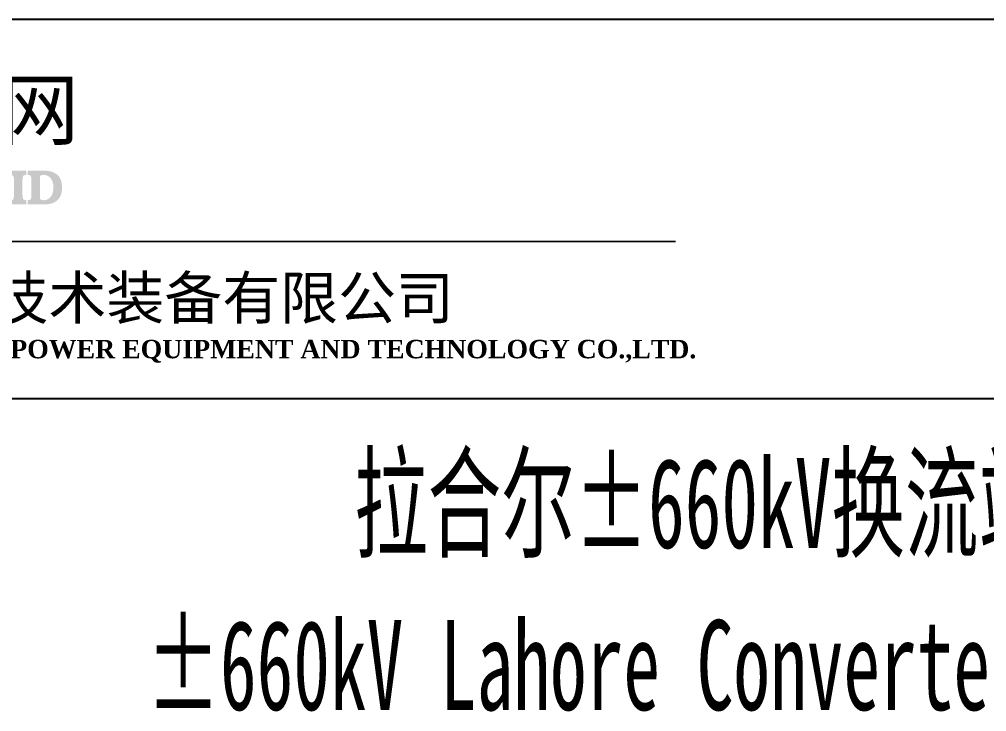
# Model space of a CAD drawing. Header units: millimetres. Extents: x 0 to 420, y 0 to 297.
# Drawn here: x 315.65 to 345.79, y 46.28 to 67.84 of the extents above; entities that cross this region are included whole.
import ezdxf
from ezdxf.enums import TextEntityAlignment as Align

# ---------------------------------------------------------------- set-up
doc = ezdxf.new("R2010")
doc.units = ezdxf.units.MM
doc.layers.add('GPDRAW', color=1, linetype='Continuous')
doc.styles.add('Cad logo ht', font='simhei.ttf')
doc.styles.add('Cad logo times', font='times.ttf')
doc.styles.add('Cad Logo wryh', font='msyh.ttf')
doc.styles.add('ECL', font='SIMFANG_2312.TTF', dxfattribs={"width": 0.7, "height": 3})
doc.styles.add('LXL', font='SIMFANG_2312.TTF', dxfattribs={"width": 0.7, "height": 3})

# ---------------------------------------------------------------- blocks, each defined once
blk = doc.blocks.new('*U67')
at = {"linetype": 'Continuous', "lineweight": 0}
h = blk.add_hatch(color=138, dxfattribs=at)
edge = h.paths.add_edge_path()
edge.add_spline(control_points=[(14.094, 3.768), (14.094, 3.768), (14.094, 4.01), (14.094, 4.01)], knot_values=[1, 1, 1, 1, 1.17234, 1.17234, 1.17234, 1.17234], degree=3, periodic=0)
edge.add_spline(control_points=[(14.094, 4.01), (15.021, 4.01), (15.021, 4.01), (15.021, 4.01)], knot_values=[0, 0, 0, 0, 0.066667, 0.066667, 0.066667, 0.066667], degree=3, periodic=0)
edge.add_spline(control_points=[(15.021, 4.01), (15.021, 3.768), (15.021, 3.768), (15.021, 3.768)], knot_values=[0.066667, 0.066667, 0.066667, 0.066667, 0.133333, 0.133333, 0.133333, 0.133333], degree=3, periodic=0)
edge.add_spline(control_points=[(15.021, 3.768), (14.94, 3.768), (14.88, 3.748), (14.839, 3.708)], knot_values=[0.133333, 0.133333, 0.133333, 0.133333, 0.2, 0.2, 0.2, 0.2], degree=3, periodic=0)
edge.add_spline(control_points=[(14.839, 3.708), (14.819, 3.668), (14.799, 3.567), (14.799, 3.426), (14.799, 3.426), (14.799, 2.68), (14.799, 2.68), (14.799, 2.68)], knot_values=[0.2, 0.2, 0.2, 0.2, 0.266667, 0.266667, 0.266667, 0.266767, 0.333333, 0.333333, 0.333333, 0.333333], degree=3, periodic=0)
edge.add_spline(control_points=[(14.799, 2.68), (14.799, 2.539), (14.819, 2.438), (14.839, 2.398)], knot_values=[0.333333, 0.333333, 0.333333, 0.333333, 0.4, 0.4, 0.4, 0.4], degree=3, periodic=0)
edge.add_spline(control_points=[(14.839, 2.398), (14.88, 2.358), (14.94, 2.338), (15.021, 2.338)], knot_values=[0.4, 0.4, 0.4, 0.4, 0.466667, 0.466667, 0.466667, 0.466667], degree=3, periodic=0)
edge.add_spline(control_points=[(15.021, 2.338), (15.021, 2.096), (15.021, 2.096), (15.021, 2.096)], knot_values=[0.466667, 0.466667, 0.466667, 0.466667, 0.533333, 0.533333, 0.533333, 0.533333], degree=3, periodic=0)
edge.add_spline(control_points=[(15.021, 2.096), (14.094, 2.096), (14.094, 2.096), (14.094, 2.096)], knot_values=[0.533333, 0.533333, 0.533333, 0.533333, 0.6, 0.6, 0.6, 0.6], degree=3, periodic=0)
edge.add_spline(control_points=[(14.094, 2.096), (14.094, 2.338), (14.094, 2.338), (14.094, 2.338)], knot_values=[0.6, 0.6, 0.6, 0.6, 0.666667, 0.666667, 0.666667, 0.666667], degree=3, periodic=0)
edge.add_spline(control_points=[(14.094, 2.338), (14.195, 2.338), (14.255, 2.358), (14.275, 2.398)], knot_values=[0.666667, 0.666667, 0.666667, 0.666667, 0.733333, 0.733333, 0.733333, 0.733333], degree=3, periodic=0)
edge.add_spline(control_points=[(14.275, 2.398), (14.315, 2.438), (14.315, 2.539), (14.315, 2.68), (14.315, 2.68), (14.315, 3.426), (14.315, 3.426), (14.315, 3.426)], knot_values=[0.733333, 0.733333, 0.733333, 0.733333, 0.8, 0.8, 0.8, 0.8001, 0.866667, 0.866667, 0.866667, 0.866667], degree=3, periodic=0)
edge.add_spline(control_points=[(14.315, 3.426), (14.315, 3.567), (14.315, 3.668), (14.275, 3.708)], knot_values=[0.866667, 0.866667, 0.866667, 0.866667, 0.933333, 0.933333, 0.933333, 0.933333], degree=3, periodic=0)
edge.add_spline(control_points=[(14.275, 3.708), (14.255, 3.748), (14.195, 3.768), (14.094, 3.768)], knot_values=[0.933333, 0.933333, 0.933333, 0.933333, 1, 1, 1, 1], degree=3, periodic=0)
h = blk.add_hatch(color=138, dxfattribs=at)
edge = h.paths.add_edge_path()
edge.add_spline(control_points=[(15.101, 4.01), (15.101, 4.01), (15.101, 3.768), (15.101, 3.768)], knot_values=[1, 1, 1, 1, 1.17234, 1.17234, 1.17234, 1.17234], degree=3, periodic=0)
edge.add_spline(control_points=[(15.101, 3.768), (15.182, 3.768), (15.242, 3.748), (15.262, 3.708)], knot_values=[0, 0, 0, 0, 0.083333, 0.083333, 0.083333, 0.083333], degree=3, periodic=0)
edge.add_spline(control_points=[(15.262, 3.708), (15.303, 3.668), (15.303, 3.587), (15.303, 3.426), (15.303, 3.426), (15.303, 2.68), (15.303, 2.68), (15.303, 2.68)], knot_values=[0.083333, 0.083333, 0.083333, 0.083333, 0.166667, 0.166667, 0.166667, 0.166767, 0.25, 0.25, 0.25, 0.25], degree=3, periodic=0)
edge.add_spline(control_points=[(15.303, 2.68), (15.303, 2.539), (15.303, 2.438), (15.262, 2.398)], knot_values=[0.25, 0.25, 0.25, 0.25, 0.333333, 0.333333, 0.333333, 0.333333], degree=3, periodic=0)
edge.add_spline(control_points=[(15.262, 2.398), (15.242, 2.358), (15.182, 2.338), (15.101, 2.338)], knot_values=[0.333333, 0.333333, 0.333333, 0.333333, 0.416667, 0.416667, 0.416667, 0.416667], degree=3, periodic=0)
edge.add_spline(control_points=[(15.101, 2.338), (15.101, 2.096), (15.101, 2.096), (15.101, 2.096)], knot_values=[0.416667, 0.416667, 0.416667, 0.416667, 0.5, 0.5, 0.5, 0.5], degree=3, periodic=0)
edge.add_spline(control_points=[(15.101, 2.096), (15.988, 2.096), (15.988, 2.096), (15.988, 2.096)], knot_values=[0.5, 0.5, 0.5, 0.5, 0.583333, 0.583333, 0.583333, 0.583333], degree=3, periodic=0)
edge.add_spline(control_points=[(15.988, 2.096), (16.33, 2.096), (16.592, 2.176), (16.774, 2.338)], knot_values=[0.583333, 0.583333, 0.583333, 0.583333, 0.666667, 0.666667, 0.666667, 0.666667], degree=3, periodic=0)
edge.add_spline(control_points=[(16.774, 2.338), (16.955, 2.499), (17.036, 2.741), (17.036, 3.063), (17.036, 3.063), (17.036, 3.365), (16.955, 3.607), (16.774, 3.768)], knot_values=[0.666667, 0.666667, 0.666667, 0.666667, 0.75, 0.75, 0.75, 0.7501, 0.833333, 0.833333, 0.833333, 0.833333], degree=3, periodic=0)
edge.add_spline(control_points=[(16.774, 3.768), (16.592, 3.93), (16.33, 4.01), (15.988, 4.01), (15.988, 4.01), (15.101, 4.01), (15.101, 4.01), (15.101, 4.01)], knot_values=[0.833333, 0.833333, 0.833333, 0.833333, 0.916667, 0.916667, 0.916667, 0.916767, 1, 1, 1, 1], degree=3, periodic=0)
edge = h.paths.add_edge_path(flags=16)
edge.add_spline(control_points=[(15.827, 2.378), (15.786, 2.398), (15.786, 2.459), (15.786, 2.579), (15.786, 2.882), (15.786, 3.223), (15.786, 3.527)], knot_values=[0.875, 0.875, 0.875, 0.875, 1, 1, 1, 1.67502, 1.67502, 1.67502, 1.67502], degree=3, periodic=0)
edge.add_spline(control_points=[(15.786, 3.527), (15.786, 3.647), (15.786, 3.708), (15.827, 3.728)], knot_values=[0, 0, 0, 0, 0.125, 0.125, 0.125, 0.125], degree=3, periodic=0)
edge.add_spline(control_points=[(15.827, 3.728), (15.847, 3.768), (15.907, 3.768), (15.988, 3.768), (15.988, 3.768), (16.149, 3.768), (16.29, 3.708), (16.391, 3.587)], knot_values=[0.125, 0.125, 0.125, 0.125, 0.25, 0.25, 0.25, 0.2501, 0.375, 0.375, 0.375, 0.375], degree=3, periodic=0)
edge.add_spline(control_points=[(16.391, 3.587), (16.492, 3.446), (16.552, 3.285), (16.552, 3.063), (16.552, 3.063), (16.552, 2.821), (16.492, 2.66), (16.391, 2.519)], knot_values=[0.375, 0.375, 0.375, 0.375, 0.5, 0.5, 0.5, 0.5001, 0.625, 0.625, 0.625, 0.625], degree=3, periodic=0)
edge.add_spline(control_points=[(16.391, 2.519), (16.29, 2.398), (16.149, 2.338), (15.988, 2.338), (15.988, 2.338), (15.907, 2.338), (15.847, 2.338), (15.827, 2.378)], knot_values=[0.625, 0.625, 0.625, 0.625, 0.75, 0.75, 0.75, 0.7501, 0.875, 0.875, 0.875, 0.875], degree=3, periodic=0)
at = {"color": 138, "const_width": 0.1}
blk.add_lwpolyline([(51.724, 0), (0, 0)], dxfattribs=at)
at = {"color": 138, "ltscale": 5, "insert": (0, 9.111), "char_height": 3.3, "width": 20.15422, "attachment_point": 1, "style": 'Cad Logo wryh'}
blk.add_mtext('{\\fMicrosoft YaHei|b1|i0|c134|p34;国家电网}', dxfattribs=at)
at = {"color": 138, "width": 55.48155, "attachment_point": 1}
for s, insert, char_height, style in [('{\\fSimHei|b1|i0|c134|p49;中国电力技术装备有限公司}', (-0.096, -1.98), 2.4, 'Cad logo ht'), ('{\\fTimes New Roman|b1|i0|c186|p18;CHINA ELECTRIC POWER EQUIPMENT AND TECHNOLOGY CO.,LTD.}', (-0.121, -5.554), 1.04, 'Cad logo times')]:
    blk.add_mtext(s, dxfattribs=dict(at, insert=insert, char_height=char_height, style=style))
blk = doc.blocks.new('*U72')
at = {"color": 0, "style": 'LXL', "width": 0.6}
for s, p in [('拉合尔±660kV换流站', (-0.671, -0.249)), ('±660kV Lahore Converter Station', (0.272, -5.251))]:
    blk.add_text(s, height=2.8, dxfattribs=at).set_placement(p, align=Align.MIDDLE)
blk = doc.blocks.new('XXDAFRAM-CH-HENG-A3')
at = {"layer": 'GPDRAW'}
for p, q in [((415, 67.838), (285.5, 67.838)), ((415, 56.022), (285.5, 56.022))]:
    blk.add_line(p, q, dxfattribs=at)
at = {"color": 138, "xscale": 0.5511811665596338, "yscale": 0.5511811665589972, "zscale": 0.5511811665591225}
blk.add_blockref('*U67', (307.586, 60.917), dxfattribs=at)
blk.add_blockref('*U72', (337.625, 53.084))
at = {"linetype": 'Continuous', "style": 'ECL', "width": 0.7}
for tag, height, p in [('DESIGNSTATUS', 2.8, (407.013, 52.286)), ('ENDESIGNSTATUS', 2.8, (407.013, 47.375)), ('V', 2.8, (378.308, 42.422)), ('O', 2.8, (382.625, 42.422)), ('N', 2.8, (386.942, 42.422)), ('L', 2.8, (391.258, 42.422)), ('D', 2.8, (399.892, 42.422)), ('W', 2.8, (404.208, 42.422)), ('G', 2.8, (408.525, 42.422)), ('VEREN40', 2.8, (412.842, 42.422)), ('DWGNAME1', 3, (372.022, 30.89)), ('DWGENAME1', 3, (371.833, 27.226)), ('DWGNAME', 3, (371.833, 27.145)), ('DWGNAME2', 3, (371.833, 23.322)), ('DWGENAME', 3, (371.833, 23.303)), ('DWGENAME2', 3, (372.057, 19.642)), ('DWGNO', 3, (370.72, 8.719)), ('VEREN40', 3, (411.224, 8.719))]:
    blk.add_attdef(tag, text='', height=height, dxfattribs=at).set_placement(p, align=Align.MIDDLE)
at = {"style": 'ECL', "width": 0.7, "flags": 1}
for p in [(321.472, 31.794), (321.472, 26.194), (321.472, 20.594), (321.472, 14.994)]:
    blk.add_attdef('DATE', text='', height=3, dxfattribs=at).set_placement(p, align=Align.MIDDLE)
for tag, p in [('SJ1', (299.889, 28.994)), ('JH', (299.889, 23.394)), ('SH1', (299.889, 17.794)), ('PZ', (299.889, 12.194)), ('BL', (299.889, 5))]:
    blk.add_attdef(tag, p, '', height=3, dxfattribs=at)

msp = doc.modelspace()

# ---------------------------------------------------------------- block references
msp.add_blockref('XXDAFRAM-CH-HENG-A3', (0, 0))

doc.saveas('drawing.dxf')
